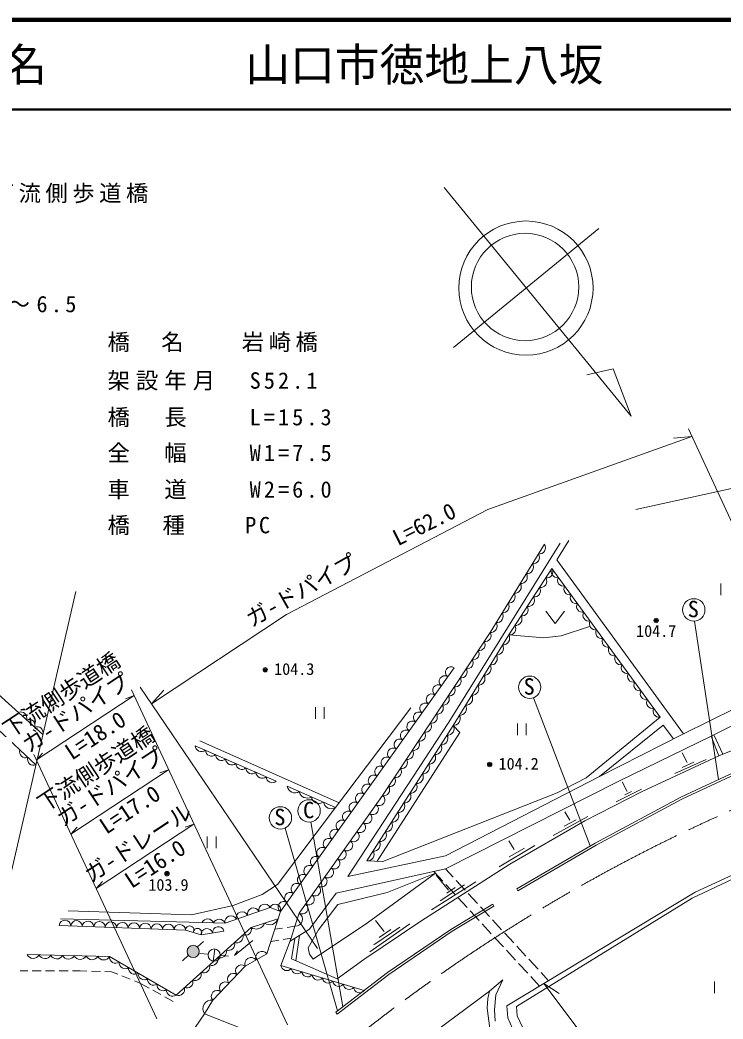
# Model space of a CAD drawing. Units: millimetres, scale not verified. Extents: x 40000 to 680000, y 20000 to 380000.
# Drawn here: x 379851 to 458393, y 268380 to 380000 of the extents above; entities that cross this region are included whole.
import ezdxf
from ezdxf.enums import TextEntityAlignment as Align

# ---------------------------------------------------------------- set-up
doc = ezdxf.new("R2010")
doc.units = ezdxf.units.MM
doc.header["$LTSCALE"] = 1000
doc.header["$PDMODE"] = 32
doc.header["$PDSIZE"] = 500
doc.linetypes.add('CHAIN', pattern=[18.5, 12, -1.5, 3.5, -1.5])
for name, color, linetype, lineweight in [('M-BGD', 7, 'Continuous', 13), ('M-BMK', 2, 'CHAIN', 13), ('M-BMK-SRVR', 3, 'Continuous', 13), ('M-STR-HTXT', 7, 'Continuous', 13), ('M-STR-STR1', 1, 'Continuous', 13), ('M-STR-STRC', 7, 'Continuous', 13), ('M-TTL', 2, 'Continuous', 140), ('M-TTL-LINE', 7, 'Continuous', 50)]:
    doc.layers.add(name, color=color, linetype=linetype, lineweight=lineweight)
doc.layers.add('M-TTL-TXT', color=7, linetype='Continuous')
doc.styles.add('ＭＳ ゴシック', font='')
doc.styles.get('ＭＳ ゴシック').set_extended_font_data('MS Gothic')

msp = doc.modelspace()

# ---------------------------------------------------------------- hatches: boundary and pattern name
at = {"layer": 'M-BGD'}
msp.add_hatch(color=256, dxfattribs=at).paths.add_polyline_path([(399698, 276395, 0.97359), (398666, 275501, 0.01338), (398690, 275473, 1)])

# ---------------------------------------------------------------- linework, layer by layer
for p, q in [((462094, 328257), (448655, 325323)), ((440187, 321535), (427772, 301546)), ((439819, 319668), (441186, 321851)), ((453970, 300256), (439819, 319668)), ((458160, 317045), (458160, 315745)), ((438595, 313954), (439645, 312554)), ((439645, 312554), (440695, 313954)), ((455218, 312847), (457883, 295128)), ((440310, 311196), (443482, 312243)), ((434448, 311293), (438378, 310987)), ((438378, 310987), (440310, 311196)), ((371786, 305922), (381627, 296779)), ((382407, 300167), (376933, 305094)), ((437220, 304270), (443560, 287713)), ((412862, 303237), (412862, 301937)), ((413837, 301937), (413837, 303237)), ((423526, 303164), (415105, 292022)), ((459716, 303065), (453970, 300256)), ((463625, 303306), (457066, 299969)), ((427772, 301546), (416489, 284308)), ((435423, 301381), (435423, 300081)), ((436398, 300081), (436398, 301381)), ((443094, 295329), (451377, 302123)), ((419764, 286012), (429005, 300377)), ((429005, 300377), (428239, 301186)), ((444596, 295470), (451709, 301216)), ((451709, 301216), (452855, 299687)), ((457942, 297789), (464439, 300468)), ((415499, 292544), (399958, 299476)), ((453970, 300256), (444596, 295470)), ((446768, 294966), (457066, 299969)), ((457066, 299969), (457942, 297789)), ((457383, 300130), (458362, 297963)), ((399436, 298919), (408488, 294955)), ((454383, 297023), (453844, 298114)), ((457942, 297789), (449343, 293786)), ((453003, 295814), (456500, 297391)), ((462973, 297495), (453684, 293176)), ((453818, 296484), (455146, 297076)), ((444596, 295470), (427376, 286615)), ((427395, 285156), (446768, 294966)), ((439879, 293633), (443094, 295329)), ((447669, 293815), (447108, 294876)), ((409701, 294393), (415105, 292022)), ((420394, 285984), (439879, 293633)), ((449343, 293786), (442973, 290532)), ((446468, 292641), (449299, 294069)), ((447415, 293421), (448169, 293815)), ((453684, 293176), (444099, 288028)), ((415105, 292022), (408616, 283403)), ((441264, 290579), (440725, 291512)), ((415913, 269732), (412347, 290401)), ((442973, 290532), (434561, 285683)), ((439410, 288882), (443289, 290999)), ((440633, 289921), (441987, 290631)), ((409462, 289716), (415324, 269279)), ((400781, 288760), (400781, 287460)), ((401756, 287460), (401756, 288760)), ((435079, 287311), (434461, 288271)), ((444099, 288028), (435360, 282923)), ((469429, 288716), (454937, 281886)), ((455300, 282538), (469287, 289042)), ((433396, 285378), (437367, 287784)), ((434501, 286483), (436210, 287456)), ((427376, 286615), (416489, 284308)), ((418619, 286063), (420394, 285984)), ((427395, 285156), (415168, 282434)), ((426260, 284688), (418661, 279117)), ((420868, 282513), (426260, 284688)), ((434561, 285683), (424643, 279308)), ((427084, 283793), (426095, 284867)), ((428238, 284242), (427395, 285156)), ((425835, 280576), (430765, 283719)), ((427724, 282793), (426333, 284446)), ((429593, 282771), (428577, 283874)), ((408616, 283403), (406900, 282279)), ((415168, 282434), (412210, 278411)), ((415365, 281192), (420868, 282513)), ((426808, 281602), (429529, 283377)), ((428440, 282323), (427423, 283426)), ((427525, 282448), (428478, 283061)), ((430949, 281300), (429932, 282403)), ((434257, 269863), (455300, 282538)), ((435360, 282923), (435486, 282707)), ((406900, 282279), (403686, 281076)), ((429795, 280852), (428778, 281955)), ((454937, 281886), (435330, 269767)), ((399012, 280011), (385236, 280475)), ((403686, 281076), (399012, 280011)), ((408937, 280404), (407444, 275669)), ((413196, 278352), (415365, 281192)), ((428119, 278180), (432793, 281000)), ((431150, 279381), (430134, 280484)), ((432304, 279829), (431287, 280932)), ((432664, 281214), (432793, 281000)), ((384383, 279557), (400191, 279182)), ((402765, 279103), (400191, 279182)), ((412612, 275064), (418661, 279117)), ((424643, 279308), (418253, 275048)), ((420541, 278157), (419568, 279393)), ((433659, 278358), (432643, 279461)), ((408306, 278404), (409193, 278543)), ((409687, 278621), (410574, 278760)), ((412210, 278411), (410029, 277070)), ((410574, 278760), (410160, 277413)), ((412052, 276321), (413196, 278352)), ((418937, 275896), (423394, 278999)), ((419476, 276737), (422289, 278657)), ((419962, 277487), (421277, 278381)), ((421059, 273368), (428119, 278180)), ((432505, 277910), (431489, 279013)), ((435014, 276888), (433998, 277991)), ((399685, 276431), (400359, 277048)), ((405876, 277141), (403798, 275467)), ((407875, 277035), (408771, 277183)), ((410160, 277413), (409003, 274376)), ((409264, 277265), (410160, 277413)), ((410542, 277385), (410192, 275096)), ((411095, 277725), (410679, 274882)), ((433861, 276439), (432844, 277543)), ((399961, 275715), (400870, 275625)), ((401632, 276199), (401439, 274847)), ((403798, 275467), (404158, 275993)), ((412178, 275643), (412052, 276321)), ((419331, 276672), (419476, 276737)), ((435216, 274969), (434199, 276072)), ((436370, 275417), (435353, 276520)), ((397992, 274884), (398666, 275501)), ((402242, 275488), (403152, 275398)), ((415275, 272859), (410192, 275096)), ((412612, 275064), (412178, 275643)), ((418253, 275048), (415275, 272859)), ((436571, 273498), (435555, 274601)), ((437725, 273946), (436708, 275049)), ((379857, 273774), (380719, 273772)), ((381219, 273770), (382219, 273767)), ((382719, 273766), (383719, 273763)), ((384219, 273761), (385219, 273758)), ((385719, 273757), (386582, 273754)), ((386582, 273754), (387337, 273733)), ((387837, 273719), (388837, 273691)), ((389336, 273677), (390092, 273656)), ((390092, 273656), (390782, 273378)), ((409003, 274376), (418290, 271557)), ((438906, 272664), (438064, 273578)), ((391245, 273192), (392173, 272818)), ((392637, 272632), (393326, 272354)), ((415280, 268930), (421059, 273368)), ((432287, 271506), (433811, 272762)), ((433811, 272762), (433027, 271087)), ((437899, 272057), (436910, 273130)), ((457449, 272581), (457449, 271281)), ((393326, 272354), (394266, 271833)), ((394703, 271591), (395578, 271106)), ((420320, 262605), (432287, 271506)), ((432136, 270680), (432287, 271506)), ((396015, 270863), (396955, 270343)), ((432051, 269574), (432136, 270680)), ((433027, 271087), (432856, 269402)), ((415128, 269128), (415280, 268930)), ((432351, 267309), (432051, 269574)), ((432856, 269402), (432942, 268157)), ((434371, 268496), (434257, 269863)), ((435330, 269767), (435383, 268728)), ((435142, 266717), (434371, 268496)), ((435383, 268728), (435975, 267453))]:
    msp.add_line(p, q, dxfattribs=at)
for points in [[(420366, 293337), (432366, 311571), (438446, 321422)], [(418619, 286063), (428239, 301186), (434448, 311293), (439287, 318715), (451377, 302123)], [(435486, 282707), (444221, 287810), (453796, 292952), (463070, 297264), (468306, 299272), (475931, 302011), (485765, 305123), (494025, 307277), (500786, 308813), (507787, 310040), (515374, 310966)], [(428353, 307625), (408937, 280404), (407794, 280838), (402765, 279103)], [(410574, 278760), (411048, 280210), (420366, 293337)], [(432664, 281214), (427984, 278390), (420912, 273570), (415128, 269128)], [(380660, 275573), (389863, 275362), (397282, 271056), (405677, 278623), (408676, 279576)], [(402641, 278213), (400078, 277779), (398342, 278311), (384241, 278844)], [(407444, 275669), (404998, 274288), (401389, 270482), (400482, 268963)]]:
    msp.add_lwpolyline(points, dxfattribs=at)
for centre, radius in [((455127, 314094), 1250), ((450930, 312907), 150), ((450930, 312907), 120), ((450930, 312907), 90), ((450930, 312907), 60), ((450930, 312907), 30), ((450930, 312907), 20), ((407251, 307403), 150), ((407251, 307403), 120), ((407251, 307403), 90), ((407251, 307403), 60), ((407251, 307403), 30), ((407251, 307403), 20), ((436791, 305444), 1250), ((432323, 296821), 150), ((432323, 296821), 120), ((432323, 296821), 90), ((432323, 296821), 60), ((432323, 296821), 30), ((432323, 296821), 20), ((412149, 291635), 1250), ((408942, 290853), 1250), ((396274, 284626), 150), ((396274, 284626), 120), ((396274, 284626), 90), ((396274, 284626), 60), ((396274, 284626), 30), ((396274, 284626), 20), ((399194, 275934), 683), ((401545, 275521), 683)]:
    msp.add_circle(centre, radius, dxfattribs=at)
for centre, radius, start, end in [((437838, 321041), 717, 264.55808, 32.08303), ((437163, 319947), 717, 264.55808, 32.08303), ((435812, 317757), 717, 264.55808, 32.08303), ((436487, 318852), 717, 264.55808, 32.08303), ((438689, 318349), 701, 262.30757, 31.49143), ((439849, 318378), 656, 149.03519, 283.12475), ((435136, 316663), 717, 264.55808, 32.08303), ((437998, 317289), 701, 262.30757, 31.49143), ((440560, 317402), 656, 149.03519, 283.12475), ((434461, 315568), 717, 264.55808, 32.08303), ((437307, 316229), 701, 262.30757, 31.49143), ((441271, 316426), 656, 149.03519, 283.12475), ((433785, 314474), 717, 264.55808, 32.08303), ((436616, 315168), 701, 262.30757, 31.49143), ((441982, 315450), 656, 149.03519, 283.12475), ((442694, 314474), 656, 149.03519, 283.12475), ((433110, 313379), 717, 264.55808, 32.08303), ((435924, 314108), 701, 262.30757, 31.49143), ((443405, 313498), 656, 149.03519, 283.12475), ((432434, 312285), 717, 264.55808, 32.08303), ((435233, 313048), 701, 262.30757, 31.49143), ((444116, 312522), 656, 149.03519, 283.12475), ((431816, 311207), 660, 259.82596, 33.47487), ((434542, 311988), 701, 262.30757, 31.49143), ((444827, 311546), 656, 149.03519, 283.12475), ((431149, 310194), 660, 259.82596, 33.47487), ((433811, 310911), 743, 265.92389, 30.95055), ((445538, 310570), 656, 149.03519, 283.12475), ((430483, 309181), 660, 259.82596, 33.47487), ((433121, 309788), 743, 265.92389, 30.95055), ((446250, 309594), 656, 149.03519, 283.12475), ((429816, 308168), 660, 259.82596, 33.47487), ((432431, 308665), 743, 265.92389, 30.95055), ((446961, 308618), 656, 149.03519, 283.12475), ((428010, 307110), 620, 56.30322, 232.69804), ((429149, 307155), 660, 259.82596, 33.47487), ((431741, 307542), 743, 265.92389, 30.95055), ((447672, 307642), 656, 149.03519, 283.12475), ((448383, 306666), 656, 149.03519, 283.12475), ((427291, 306102), 620, 56.30322, 232.69804), ((428483, 306142), 660, 259.82596, 33.47487), ((431052, 306419), 743, 265.92389, 30.95055), ((449094, 305690), 656, 149.03519, 283.12475), ((426571, 305093), 620, 56.30322, 232.69804), ((427816, 305129), 660, 259.82596, 33.47487), ((430362, 305296), 743, 265.92389, 30.95055), ((449806, 304714), 656, 149.03519, 283.12475), ((425133, 303077), 620, 56.30322, 232.69804), ((425852, 304085), 620, 56.30322, 232.69804), ((427149, 304116), 660, 259.82596, 33.47487), ((429672, 304173), 743, 265.92389, 30.95055), ((450517, 303738), 656, 149.03519, 283.12475), ((379945, 302019), 671, 341.81963, 114.20046), ((424414, 302069), 620, 56.30322, 232.69804), ((426483, 303103), 660, 259.82596, 33.47487), ((428982, 303050), 743, 265.92389, 30.95055), ((451228, 302762), 656, 149.03519, 283.12475), ((380857, 301197), 671, 341.81963, 114.20046), ((423695, 301061), 620, 56.30322, 232.69804), ((425149, 301077), 660, 259.82596, 33.47487), ((425816, 302090), 660, 259.82596, 33.47487), ((428292, 301927), 743, 265.92389, 30.95055), ((381770, 300376), 671, 341.81963, 114.20046), ((422976, 300052), 620, 56.30322, 232.69804), ((424483, 300064), 660, 259.82596, 33.47487), ((427632, 300813), 712, 263.53788, 31.54045), ((422257, 299044), 620, 56.30322, 232.69804), ((423816, 299051), 660, 259.82596, 33.47487), ((426945, 299733), 712, 263.53788, 31.54045), ((380466, 298221), 666, 160.64602, 293.56368), ((400113, 298925), 677, 180.49402, 312.20794), ((401244, 298429), 677, 180.49402, 312.20794), ((421538, 298036), 620, 56.30322, 232.69804), ((423149, 298038), 660, 259.82596, 33.47487), ((426258, 298653), 712, 263.53788, 31.54045), ((381360, 297390), 666, 160.64602, 293.56368), ((402376, 297934), 677, 180.49402, 312.20794), ((403507, 297438), 677, 180.49402, 312.20794), ((404639, 296943), 677, 180.49402, 312.20794), ((420819, 297028), 620, 56.30322, 232.69804), ((422483, 297025), 660, 259.82596, 33.47487), ((425571, 297573), 712, 263.53788, 31.54045), ((405770, 296447), 677, 180.49402, 312.20794), ((406902, 295952), 677, 180.49402, 312.20794), ((420100, 296020), 620, 56.30322, 232.69804), ((421816, 296012), 660, 259.82596, 33.47487), ((424884, 296493), 712, 263.53788, 31.54045), ((408033, 295456), 677, 180.49402, 312.20794), ((419380, 295012), 620, 56.30322, 232.69804), ((421149, 294999), 660, 259.82596, 33.47487), ((423509, 294332), 712, 263.53788, 31.54045), ((424197, 295412), 712, 263.53788, 31.54045), ((410569, 294536), 880, 189.3663, 303.24337), ((411920, 293943), 880, 189.3663, 303.24337), ((417942, 292995), 620, 56.30322, 232.69804), ((418661, 294003), 620, 56.30322, 232.69804), ((420483, 293986), 660, 259.82596, 33.47487), ((422822, 293252), 712, 263.53788, 31.54045), ((413271, 293351), 880, 189.3663, 303.24337), ((414622, 292758), 880, 189.3663, 303.24337), ((417223, 291987), 620, 56.30322, 232.69804), ((419992, 292843), 620, 236.43204, 52.82919), ((422135, 292172), 712, 263.53788, 31.54045), ((416504, 290979), 620, 56.30322, 232.69804), ((419275, 291833), 620, 236.43204, 52.82919), ((421448, 291092), 712, 263.53788, 31.54045), ((415785, 289971), 620, 56.30322, 232.69804), ((417841, 289814), 620, 236.43204, 52.82919), ((418558, 290824), 620, 236.43204, 52.82919), ((420761, 290011), 712, 263.53788, 31.54045), ((415066, 288963), 620, 56.30322, 232.69804), ((417125, 288804), 620, 236.43204, 52.82919), ((420074, 288931), 712, 263.53788, 31.54045), ((414347, 287954), 620, 56.30322, 232.69804), ((416408, 287794), 620, 236.43204, 52.82919), ((419387, 287851), 712, 263.53788, 31.54045), ((413628, 286946), 620, 56.30322, 232.69804), ((415691, 286784), 620, 236.43204, 52.82919), ((418699, 286771), 712, 263.53788, 31.54045), ((412908, 285938), 620, 56.30322, 232.69804), ((414974, 285775), 620, 236.43204, 52.82919), ((412189, 284930), 620, 56.30322, 232.69804), ((414257, 284765), 620, 236.43204, 52.82919), ((410751, 282914), 620, 56.30322, 232.69804), ((411470, 283922), 620, 56.30322, 232.69804), ((413541, 283755), 620, 236.43204, 52.82919), ((410032, 281905), 620, 56.30322, 232.69804), ((412824, 282745), 620, 236.43204, 52.82919), ((409313, 280897), 620, 56.30322, 232.69804), ((412107, 281736), 620, 236.43204, 52.82919), ((404673, 279689), 668, 24.92289, 193.15601), ((405930, 280123), 668, 24.92289, 193.15601), ((407187, 280557), 668, 24.92289, 193.15601), ((408361, 280610), 612, 340.33305, 158.12244), ((410636, 279542), 784, 265.51399, 58.31912), ((411390, 280726), 620, 236.43204, 52.82919), ((384880, 278777), 643, 1.65837, 174.01645), ((386162, 278728), 643, 1.65837, 174.01645), ((387444, 278680), 643, 1.65837, 174.01645), ((388726, 278632), 643, 1.65837, 174.01645), ((390008, 278583), 643, 1.65837, 174.01645), ((391290, 278535), 643, 1.65837, 174.01645), ((392572, 278486), 643, 1.65837, 174.01645), ((393854, 278438), 643, 1.65837, 174.01645), ((400825, 278844), 718, 24.53167, 151.95705), ((402111, 278805), 718, 24.53167, 151.95705), ((403416, 279255), 668, 24.92289, 193.15601), ((406253, 279408), 974, 233.73545, 341.52813), ((407753, 279885), 974, 233.73545, 341.52813), ((395136, 278390), 643, 1.65837, 174.01645), ((396418, 278341), 643, 1.65837, 174.01645), ((397699, 278293), 643, 1.65837, 174.01645), ((398814, 278301), 472, 327.15052, 178.73555), ((399681, 278035), 472, 327.15052, 178.73555), ((400727, 277836), 652, 14.19219, 185.01822), ((402009, 278053), 652, 14.19219, 185.01822), ((405014, 278420), 693, 247.02856, 17.03009), ((403149, 276739), 693, 247.02856, 17.03009), ((404082, 277579), 693, 247.02856, 17.03009), ((402216, 275898), 693, 247.02856, 17.03009), ((406887, 275227), 711, 38.40909, 200.48177), ((381325, 275898), 740, 206.06541, 331.31581), ((382640, 275868), 740, 206.06541, 331.31581), ((383955, 275838), 740, 206.06541, 331.31581), ((385269, 275808), 740, 206.06541, 331.31581), ((386584, 275778), 740, 206.06541, 331.31581), ((387899, 275748), 740, 206.06541, 331.31581), ((389214, 275718), 740, 206.06541, 331.31581), ((390528, 275288), 669, 173.59076, 306.14607), ((391588, 274672), 669, 173.59076, 306.14607), ((401283, 275057), 693, 247.02856, 17.03009), ((405664, 274537), 711, 38.40909, 200.48177), ((392648, 274057), 669, 173.59076, 306.14607), ((393708, 273442), 669, 173.59076, 306.14607), ((399418, 273376), 693, 247.02856, 17.03009), ((400351, 274216), 693, 247.02856, 17.03009), ((403687, 272821), 658, 51.59968, 221.44725), ((404589, 273772), 658, 51.59968, 221.44725), ((409659, 274449), 660, 186.30659, 319.91565), ((410820, 274096), 660, 186.30659, 319.91565), ((411981, 273744), 660, 186.30659, 319.91565), ((394768, 272827), 669, 173.59076, 306.14607), ((398485, 272535), 693, 247.02856, 17.03009), ((402785, 271869), 658, 51.59968, 221.44725), ((413142, 273391), 660, 186.30659, 319.91565), ((414302, 273039), 660, 186.30659, 319.91565), ((415463, 272686), 660, 186.30659, 319.91565), ((395827, 272212), 669, 173.59076, 306.14607), ((396887, 271597), 669, 173.59076, 306.14607), ((397552, 271694), 693, 247.02856, 17.03009), ((401882, 270918), 658, 51.59968, 221.44725), ((416624, 272334), 660, 186.30659, 319.91565), ((417785, 271982), 660, 186.30659, 319.91565), ((401238, 269542), 952, 80.84108, 217.45052)]:
    msp.add_arc(centre, radius, start, end, dxfattribs=at)
for p in [(450930, 312907), (407251, 307403), (432323, 296821), (396274, 284626)]:
    msp.add_point(p, dxfattribs=at)
at = {"layer": 'M-BMK'}
msp.add_arc((537232, 115597), 192569, 110.36711, 140.08453, dxfattribs=at)
at = {"layer": 'M-BMK-SRVR'}
msp.add_line((376719, 275469), (386087, 316145), dxfattribs=at)
at = {"layer": 'M-STR-HTXT'}
for p, q in [((454522, 334320), (468666, 303752)), ((432133, 325307), (454912, 333478)), ((454912, 333478), (452860, 333273)), ((409636, 313592), (432133, 325307)), ((394546, 303597), (409636, 313592)), ((392301, 305141), (409736, 267718)), ((393279, 305462), (413107, 276257)), ((394546, 303597), (395937, 305118)), ((381686, 297322), (392599, 304512)), ((392595, 304509), (391623, 304168)), ((381686, 297322), (382384, 298080)), ((381394, 297950), (395148, 268389)), ((385541, 289038), (396453, 296228)), ((396453, 296228), (395481, 295886)), ((385541, 289038), (386238, 289797)), ((388360, 282978), (399273, 290168)), ((399273, 290168), (398300, 289827)), ((388360, 282978), (389058, 283737)), ((438372, 272342), (455142, 250138)), ((438372, 272342), (440098, 271214))]:
    msp.add_line(p, q, dxfattribs=at)
at = {"layer": 'M-STR-STR1'}
for p, q in [((394303, 260075), (400482, 268963)), ((400482, 268963), (407900, 265999))]:
    msp.add_line(p, q, dxfattribs=at)
at = {"layer": 'M-STR-STRC'}
for p, q in [((427229, 361297), (448125, 335718)), ((444534, 356710), (428271, 343424)), ((446126, 341020), (443197, 340366)), ((448125, 335718), (446126, 341020))]:
    msp.add_line(p, q, dxfattribs=at)
for centre, radius in [((436370, 350041), 7500), ((436277, 350168), 6000)]:
    msp.add_circle(centre, radius, dxfattribs=at)
at = {"layer": 'M-TTL'}
msp.add_line((680000, 380000), (40000, 380000), dxfattribs=at)
at = {"layer": 'M-TTL-LINE'}
msp.add_line((40000, 370000), (680000, 370000), dxfattribs=at)

# ---------------------------------------------------------------- texts
at = {"layer": 'M-BGD', "style": 'ＭＳ ゴシック'}
for s, height, p in [('S', 1833, (454448, 312720)), ('104.7', 1320, (448684, 310678)), ('104.3', 1320, (408245, 306429)), ('S', 1833, (436112, 304070)), ('104.2', 1320, (433317, 295848)), ('C', 1833, (411471, 290261)), ('S', 1833, (408263, 289479)), ('103.9', 1320, (394196, 282315))]:
    msp.add_text(s, height=height, dxfattribs=at).set_placement(p, align=Align.BOTTOM_LEFT)
at = {"layer": 'M-STR-HTXT', "style": 'ＭＳ ゴシック'}
for s, rotation, p in [('L=62.0', 26.497, (422319, 320692)), ('ガ-ドパイプ', 29.428, (406000, 311628)), ('下流側歩道橋', 33.379, (379007, 299255)), ('ガ-ドパイプ', 33.379, (381145, 297617)), ('L=18.0', 33.379, (385948, 296781)), ('下流側歩道橋', 33.379, (382861, 290971)), ('ガ-ドパイプ', 33.379, (384999, 289333)), ('L=17.0', 33.379, (389803, 288497)), ('ガ-ドレール', 33.379, (388087, 283080)), ('L=16.0', 33.379, (392622, 282438))]:
    msp.add_text(s, height=1833, rotation=rotation, dxfattribs=at).set_placement(p, align=Align.BOTTOM_LEFT)
at = {"layer": 'M-STR-HTXT', "char_height": 1833, "attachment_point": 7, "style": 'ＭＳ ゴシック'}
for s, insert in [('\\T1.2;橋\u3000名\u3000\u3000岩崎橋下流側歩道橋', (352688, 359520)), ('\\T1.29;全\u3000幅\u3000\u3000W1=5.5～6.5', (352688, 347146)), ('\\T1.2;橋\u3000名\u3000\u3000岩崎橋', (389629, 342897)), ('\\T1.27;架設年月\u3000S52.1', (389629, 338601)), ('\\T1.27;橋\u3000長\u3000\u3000L=15.3', (389629, 334503)), ('\\T1.27;全\u3000幅\u3000\u3000W1=7.5', (389629, 330523)), ('\\T1.27;車\u3000道\u3000\u3000W2=6.0', (389629, 326425)), ('\\T1.23;橋\u3000種\u3000\u3000PC', (389629, 322445))]:
    msp.add_mtext(s, dxfattribs=dict(at, insert=insert))
at = {"layer": 'M-TTL-TXT', "style": 'ＭＳ ゴシック'}
for s, p in [('地 名', (370380, 375000)), ('山口市徳地上八坂', (405024, 375000))]:
    msp.add_text(s, height=3666, dxfattribs=at).set_placement(p, align=Align.MIDDLE_LEFT)

doc.saveas('drawing.dxf')
